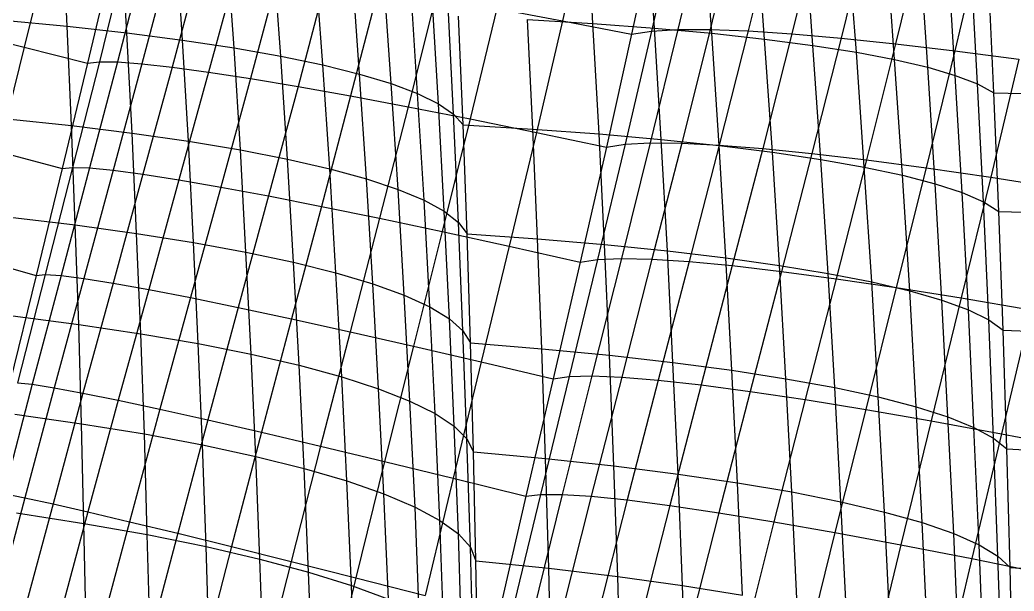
# Model space of a CAD drawing. Extents: x -429 to 429, y -1 to 209.
# Drawn here: x -399.83 to -383.12, y 160 to 169.61 of the extents above; entities that cross this region are included whole.
import ezdxf

# ---------------------------------------------------------------- set-up
doc = ezdxf.new("R2010")
doc.units = 0

msp = doc.modelspace()

# ---------------------------------------------------------------- linework, layer by layer
at = {"layer": 'default', "color": 5, "linetype": 'CONTINUOUS'}
for p, q in [((-390.294, 171.434, 184.059), (-390.711, 169.591, 183.916)), ((-388.787, 171.283, 181.689), (-389.212, 169.416, 181.549)), ((-388.328, 171.31, 180.22), (-388.772, 169.442, 180.067)), ((-387.773, 171.316, 178.785), (-388.23, 169.443, 178.621)), ((-387.124, 171.299, 177.392), (-387.59, 169.419, 177.217)), ((-386.383, 171.261, 176.047), (-386.855, 169.372, 175.862)), ((-389.146, 171.234, 183.187), (-389.548, 169.367, 183.058)), ((-389.146, 171.234, 183.187), (-389.548, 169.367, 183.058)), ((-385.556, 171.201, 174.757), (-386.028, 169.3, 174.565)), ((-384.645, 171.121, 173.527), (-385.114, 169.205, 173.331)), ((-383.654, 171.019, 172.364), (-384.117, 169.087, 172.166)), ((-399.331, 170.86, 198.544), (-399.754, 169.144, 198.429)), ((-398.282, 170.616, 197.661), (-398.691, 168.877, 197.558)), ((-398.282, 170.616, 197.661), (-398.691, 168.877, 197.558)), ((-398.061, 170.642, 196.205), (-398.492, 168.901, 196.092)), ((-397.738, 170.644, 194.768), (-398.187, 168.897, 194.645)), ((-397.316, 170.621, 193.359), (-397.778, 168.867, 193.225)), ((-396.795, 170.573, 191.984), (-397.266, 168.811, 191.84)), ((-396.18, 170.501, 190.652), (-396.656, 168.728, 190.498)), ((-395.473, 170.405, 189.369), (-395.951, 168.619, 189.208)), ((-394.678, 170.286, 188.141), (-395.154, 168.485, 187.975)), ((-393.8, 170.145, 186.976), (-394.27, 168.327, 186.808)), ((-392.842, 169.981, 185.88), (-393.304, 168.145, 185.712)), ((-391.811, 169.796, 184.858), (-392.262, 167.94, 184.695)), ((-391.811, 169.796, 184.858), (-390.711, 169.591, 183.916)), ((-390.711, 169.591, 183.916), (-391.149, 167.714, 183.761)), ((-390.711, 169.591, 183.916), (-389.548, 169.367, 183.058)), ((-389.212, 169.416, 181.549), (-389.658, 167.516, 181.397)), ((-389.548, 169.367, 183.058), (-389.212, 169.416, 181.549)), ((-388.772, 169.442, 180.067), (-389.235, 167.537, 179.904)), ((-389.212, 169.416, 181.549), (-388.772, 169.442, 180.067)), ((-388.772, 169.442, 180.067), (-388.23, 169.443, 178.621)), ((-388.23, 169.443, 178.621), (-388.707, 167.532, 178.446)), ((-388.23, 169.443, 178.621), (-387.59, 169.419, 177.217)), ((-387.59, 169.419, 177.217), (-388.075, 167.501, 177.032)), ((-387.59, 169.419, 177.217), (-386.855, 169.372, 175.862)), ((-400.75, 169.391, 199.381), (-399.754, 169.144, 198.429)), ((-389.548, 169.367, 183.058), (-389.972, 167.468, 182.917)), ((-389.548, 169.367, 183.058), (-389.972, 167.468, 182.917)), ((-386.855, 169.372, 175.862), (-387.344, 167.443, 175.668)), ((-386.855, 169.372, 175.862), (-386.028, 169.3, 174.565)), ((-386.028, 169.3, 174.565), (-386.518, 167.36, 174.364)), ((-386.028, 169.3, 174.565), (-385.114, 169.205, 173.331)), ((-399.754, 169.144, 198.429), (-400.195, 167.394, 198.306)), ((-399.754, 169.144, 198.429), (-398.691, 168.877, 197.558)), ((-385.114, 169.205, 173.331), (-385.601, 167.251, 173.125)), ((-385.114, 169.205, 173.331), (-384.117, 169.087, 172.166)), ((-384.117, 169.087, 172.166), (-384.598, 167.117, 171.959)), ((-384.117, 169.087, 172.166), (-383.042, 168.947, 171.078)), ((-383.042, 168.947, 171.078), (-383.515, 166.959, 170.873)), ((-398.691, 168.877, 197.558), (-399.118, 167.106, 197.448)), ((-398.691, 168.877, 197.558), (-399.118, 167.106, 197.448)), ((-398.492, 168.901, 196.092), (-398.942, 167.126, 195.971)), ((-398.691, 168.877, 197.558), (-398.492, 168.901, 196.092)), ((-398.187, 168.897, 194.645), (-398.657, 167.117, 194.513)), ((-398.492, 168.901, 196.092), (-398.187, 168.897, 194.645)), ((-397.778, 168.867, 193.225), (-398.262, 167.079, 193.081)), ((-398.187, 168.897, 194.645), (-397.778, 168.867, 193.225)), ((-397.778, 168.867, 193.225), (-397.266, 168.811, 191.84)), ((-397.266, 168.811, 191.84), (-397.76, 167.012, 191.685)), ((-397.266, 168.811, 191.84), (-396.656, 168.728, 190.498)), ((-396.656, 168.728, 190.498), (-397.156, 166.917, 190.334)), ((-396.656, 168.728, 190.498), (-395.951, 168.619, 189.208)), ((-395.951, 168.619, 189.208), (-396.452, 166.795, 189.035)), ((-395.951, 168.619, 189.208), (-395.154, 168.485, 187.975)), ((-395.154, 168.485, 187.975), (-395.652, 166.645, 187.797)), ((-395.154, 168.485, 187.975), (-394.27, 168.327, 186.808)), ((-394.27, 168.327, 186.808), (-394.762, 166.47, 186.627)), ((-394.27, 168.327, 186.808), (-393.304, 168.145, 185.712)), ((-393.304, 168.145, 185.712), (-393.787, 166.27, 185.533)), ((-393.304, 168.145, 185.712), (-392.262, 167.94, 184.695)), ((-392.262, 167.94, 184.695), (-392.733, 166.047, 184.52)), ((-392.262, 167.94, 184.695), (-391.149, 167.714, 183.761)), ((-391.149, 167.714, 183.761), (-391.607, 165.801, 183.596)), ((-391.149, 167.714, 183.761), (-389.972, 167.468, 182.917)), ((-389.972, 167.468, 182.917), (-390.415, 165.534, 182.767)), ((-389.972, 167.468, 182.917), (-390.415, 165.534, 182.767)), ((-389.658, 167.516, 181.397), (-390.124, 165.579, 181.235)), ((-389.972, 167.468, 182.917), (-389.658, 167.516, 181.397)), ((-389.235, 167.537, 179.904), (-389.72, 165.595, 179.73)), ((-389.658, 167.516, 181.397), (-389.235, 167.537, 179.904)), ((-389.235, 167.537, 179.904), (-388.707, 167.532, 178.446)), ((-388.707, 167.532, 178.446), (-389.206, 165.583, 178.26)), ((-388.707, 167.532, 178.446), (-388.075, 167.501, 177.032)), ((-388.075, 167.501, 177.032), (-388.584, 165.542, 176.834)), ((-388.075, 167.501, 177.032), (-387.344, 167.443, 175.668)), ((-387.344, 167.443, 175.668), (-387.858, 165.474, 175.46)), ((-387.344, 167.443, 175.668), (-386.518, 167.36, 174.364)), ((-400.195, 167.394, 198.306), (-399.118, 167.106, 197.448)), ((-386.518, 167.36, 174.364), (-387.032, 165.378, 174.148)), ((-386.518, 167.36, 174.364), (-385.601, 167.251, 173.125)), ((-385.601, 167.251, 173.125), (-386.112, 165.254, 172.905)), ((-385.601, 167.251, 173.125), (-384.598, 167.117, 171.959)), ((-399.118, 167.106, 197.448), (-399.556, 165.31, 197.333)), ((-399.118, 167.106, 197.448), (-399.556, 165.31, 197.333)), ((-398.942, 167.126, 195.971), (-399.402, 165.323, 195.847)), ((-398.657, 167.117, 194.513), (-399.134, 165.306, 194.377)), ((-399.118, 167.106, 197.448), (-398.942, 167.126, 195.971)), ((-398.942, 167.126, 195.971), (-398.657, 167.117, 194.513)), ((-398.262, 167.079, 193.081), (-398.753, 165.258, 192.935)), ((-398.657, 167.117, 194.513), (-398.262, 167.079, 193.081)), ((-398.262, 167.079, 193.081), (-397.76, 167.012, 191.685)), ((-384.598, 167.117, 171.959), (-385.103, 165.105, 171.737)), ((-384.598, 167.117, 171.959), (-383.515, 166.959, 170.873)), ((-397.76, 167.012, 191.685), (-398.261, 165.18, 191.528)), ((-397.76, 167.012, 191.685), (-397.156, 166.917, 190.334)), ((-397.156, 166.917, 190.334), (-397.662, 165.073, 190.167)), ((-397.156, 166.917, 190.334), (-396.452, 166.795, 189.035)), ((-383.515, 166.959, 170.873), (-384.01, 164.93, 170.653)), ((-383.515, 166.959, 170.873), (-382.358, 166.778, 169.872)), ((-396.452, 166.795, 189.035), (-396.959, 164.936, 188.861)), ((-396.452, 166.795, 189.035), (-395.652, 166.645, 187.797)), ((-395.652, 166.645, 187.797), (-396.157, 164.772, 187.617)), ((-395.652, 166.645, 187.797), (-394.762, 166.47, 186.627)), ((-394.762, 166.47, 186.627), (-395.262, 164.58, 186.445)), ((-394.762, 166.47, 186.627), (-393.787, 166.27, 185.533)), ((-393.787, 166.27, 185.533), (-394.278, 164.363, 185.351)), ((-393.787, 166.27, 185.533), (-392.733, 166.047, 184.52)), ((-392.733, 166.047, 184.52), (-393.214, 164.122, 184.343)), ((-392.733, 166.047, 184.52), (-391.607, 165.801, 183.596)), ((-391.607, 165.801, 183.596), (-392.075, 163.858, 183.427)), ((-391.607, 165.801, 183.596), (-390.415, 165.534, 182.767)), ((-400.647, 165.617, 198.179), (-399.556, 165.31, 197.333)), ((-390.124, 165.579, 181.235), (-390.6, 163.611, 181.068)), ((-390.415, 165.534, 182.767), (-390.124, 165.579, 181.235)), ((-389.72, 165.595, 179.73), (-390.214, 163.62, 179.551)), ((-390.124, 165.579, 181.235), (-389.72, 165.595, 179.73)), ((-389.72, 165.595, 179.73), (-389.206, 165.583, 178.26)), ((-389.206, 165.583, 178.26), (-389.713, 163.599, 178.07)), ((-389.206, 165.583, 178.26), (-388.584, 165.542, 176.834)), ((-390.415, 165.534, 182.767), (-390.869, 163.573, 182.61)), ((-390.415, 165.534, 182.767), (-390.869, 163.573, 182.61)), ((-388.584, 165.542, 176.834), (-389.1, 163.549, 176.633)), ((-388.584, 165.542, 176.834), (-387.858, 165.474, 175.46)), ((-387.858, 165.474, 175.46), (-388.378, 163.468, 175.25)), ((-387.858, 165.474, 175.46), (-387.032, 165.378, 174.148)), ((-399.556, 165.31, 197.333), (-399.997, 163.501, 197.217)), ((-399.556, 165.31, 197.333), (-399.997, 163.501, 197.217)), ((-399.402, 165.323, 195.847), (-399.868, 163.506, 195.721)), ((-399.134, 165.306, 194.377), (-399.619, 163.48, 194.24)), ((-399.556, 165.31, 197.333), (-399.402, 165.323, 195.847)), ((-399.402, 165.323, 195.847), (-399.134, 165.306, 194.377)), ((-398.753, 165.258, 192.935), (-399.252, 163.422, 192.786)), ((-399.134, 165.306, 194.377), (-398.753, 165.258, 192.935)), ((-398.753, 165.258, 192.935), (-398.261, 165.18, 191.528)), ((-387.032, 165.378, 174.148), (-387.554, 163.359, 173.931)), ((-387.032, 165.378, 174.148), (-386.112, 165.254, 172.905)), ((-386.112, 165.254, 172.905), (-386.631, 163.222, 172.682)), ((-386.112, 165.254, 172.905), (-385.103, 165.105, 171.737)), ((-398.261, 165.18, 191.528), (-398.77, 163.332, 191.368)), ((-398.261, 165.18, 191.528), (-397.662, 165.073, 190.167)), ((-397.662, 165.073, 190.167), (-398.177, 163.211, 189.997)), ((-397.662, 165.073, 190.167), (-396.959, 164.936, 188.861)), ((-385.103, 165.105, 171.737), (-385.615, 163.057, 171.513)), ((-385.103, 165.105, 171.737), (-384.01, 164.93, 170.653)), ((-396.959, 164.936, 188.861), (-397.475, 163.06, 188.683)), ((-396.959, 164.936, 188.861), (-396.157, 164.772, 187.617)), ((-384.01, 164.93, 170.653), (-384.514, 162.866, 170.431)), ((-384.01, 164.93, 170.653), (-382.841, 164.731, 169.659)), ((-396.157, 164.772, 187.617), (-396.671, 162.88, 187.433)), ((-396.157, 164.772, 187.617), (-395.262, 164.58, 186.445)), ((-382.841, 164.731, 169.659), (-383.335, 162.649, 169.442)), ((-395.262, 164.58, 186.445), (-395.769, 162.673, 186.258)), ((-395.262, 164.58, 186.445), (-394.278, 164.363, 185.351)), ((-394.278, 164.363, 185.351), (-394.777, 162.439, 185.165)), ((-394.278, 164.363, 185.351), (-393.214, 164.122, 184.343)), ((-393.214, 164.122, 184.343), (-393.701, 162.18, 184.162)), ((-393.214, 164.122, 184.343), (-392.075, 163.858, 183.427)), ((-392.075, 163.858, 183.427), (-392.548, 161.899, 183.256)), ((-392.075, 163.858, 183.427), (-390.869, 163.573, 182.61)), ((-390.869, 163.573, 182.61), (-391.327, 161.597, 182.453)), ((-390.869, 163.573, 182.61), (-391.327, 161.597, 182.453)), ((-390.6, 163.611, 181.068), (-391.082, 161.629, 180.899)), ((-390.869, 163.573, 182.61), (-390.6, 163.611, 181.068)), ((-390.214, 163.62, 179.551), (-390.715, 161.629, 179.37)), ((-390.6, 163.611, 181.068), (-390.214, 163.62, 179.551)), ((-389.713, 163.599, 178.07), (-390.228, 161.599, 177.876)), ((-390.214, 163.62, 179.551), (-389.713, 163.599, 178.07)), ((-389.713, 163.599, 178.07), (-389.1, 163.549, 176.633)), ((-399.619, 163.48, 194.24), (-400.097, 161.642, 194.106)), ((-399.868, 163.506, 195.721), (-399.619, 163.48, 194.24)), ((-399.252, 163.422, 192.786), (-399.744, 161.572, 192.641)), ((-399.619, 163.48, 194.24), (-399.252, 163.422, 192.786)), ((-399.252, 163.422, 192.786), (-398.77, 163.332, 191.368)), ((-389.1, 163.549, 176.633), (-389.624, 161.537, 176.428)), ((-389.1, 163.549, 176.633), (-388.378, 163.468, 175.25)), ((-388.378, 163.468, 175.25), (-388.908, 161.444, 175.036)), ((-388.378, 163.468, 175.25), (-387.554, 163.359, 173.931)), ((-398.77, 163.332, 191.368), (-399.271, 161.469, 191.213)), ((-398.77, 163.332, 191.368), (-398.177, 163.211, 189.997)), ((-387.554, 163.359, 173.931), (-388.084, 161.321, 173.709)), ((-387.554, 163.359, 173.931), (-386.631, 163.222, 172.682)), ((-398.177, 163.211, 189.997), (-398.683, 161.335, 189.833)), ((-398.177, 163.211, 189.997), (-397.475, 163.06, 188.683)), ((-397.475, 163.06, 188.683), (-397.983, 161.169, 188.51)), ((-397.475, 163.06, 188.683), (-396.671, 162.88, 187.433)), ((-386.631, 163.222, 172.682), (-387.157, 161.17, 172.455)), ((-386.631, 163.222, 172.682), (-385.615, 163.057, 171.513)), ((-385.615, 163.057, 171.513), (-386.136, 160.99, 171.284)), ((-385.615, 163.057, 171.513), (-384.514, 162.866, 170.431)), ((-396.671, 162.88, 187.433), (-397.176, 160.974, 187.255)), ((-396.671, 162.88, 187.433), (-395.769, 162.673, 186.258)), ((-384.514, 162.866, 170.431), (-385.025, 160.783, 170.204)), ((-384.514, 162.866, 170.431), (-383.335, 162.649, 169.442)), ((-395.769, 162.673, 186.258), (-396.269, 160.751, 186.077)), ((-395.769, 162.673, 186.258), (-394.777, 162.439, 185.165)), ((-383.335, 162.649, 169.442), (-383.833, 160.55, 169.222)), ((-383.335, 162.649, 169.442), (-382.083, 162.409, 168.554)), ((-394.777, 162.439, 185.165), (-395.269, 160.501, 184.984)), ((-394.777, 162.439, 185.165), (-393.701, 162.18, 184.162)), ((-393.701, 162.18, 184.162), (-394.182, 160.226, 183.985)), ((-393.701, 162.18, 184.162), (-392.548, 161.899, 183.256)), ((-392.548, 161.899, 183.256), (-393.017, 159.929, 183.087)), ((-392.548, 161.899, 183.256), (-391.327, 161.597, 182.453)), ((-399.744, 161.572, 192.641), (-400.238, 159.712, 192.496)), ((-400.097, 161.642, 194.106), (-399.744, 161.572, 192.641)), ((-399.744, 161.572, 192.641), (-399.271, 161.469, 191.213)), ((-391.327, 161.597, 182.453), (-391.783, 159.611, 182.297)), ((-391.327, 161.597, 182.453), (-391.783, 159.611, 182.297)), ((-391.082, 161.629, 180.899), (-391.56, 159.635, 180.733)), ((-391.327, 161.597, 182.453), (-391.082, 161.629, 180.899)), ((-390.715, 161.629, 179.37), (-391.209, 159.626, 179.193)), ((-391.082, 161.629, 180.899), (-390.715, 161.629, 179.37)), ((-390.228, 161.599, 177.876), (-390.735, 159.584, 177.688)), ((-390.715, 161.629, 179.37), (-390.228, 161.599, 177.876)), ((-390.228, 161.599, 177.876), (-389.624, 161.537, 176.428)), ((-399.271, 161.469, 191.213), (-399.775, 159.597, 191.057)), ((-399.271, 161.469, 191.213), (-398.683, 161.335, 189.833)), ((-389.624, 161.537, 176.428), (-390.14, 159.51, 176.229)), ((-389.624, 161.537, 176.428), (-388.908, 161.444, 175.036)), ((-388.908, 161.444, 175.036), (-389.428, 159.405, 174.828)), ((-388.908, 161.444, 175.036), (-388.084, 161.321, 173.709)), ((-398.683, 161.335, 189.833), (-399.192, 159.448, 189.667)), ((-398.683, 161.335, 189.833), (-397.983, 161.169, 188.51)), ((-388.084, 161.321, 173.709), (-388.605, 159.268, 173.493)), ((-388.084, 161.321, 173.709), (-387.157, 161.17, 172.455)), ((-397.983, 161.169, 188.51), (-398.493, 159.268, 188.336)), ((-397.983, 161.169, 188.51), (-397.176, 160.974, 187.255)), ((-387.157, 161.17, 172.455), (-387.676, 159.102, 172.235)), ((-387.157, 161.17, 172.455), (-386.136, 160.99, 171.284)), ((-397.176, 160.974, 187.255), (-397.684, 159.057, 187.076)), ((-397.176, 160.974, 187.255), (-396.269, 160.751, 186.077)), ((-386.136, 160.99, 171.284), (-386.648, 158.908, 171.062)), ((-386.136, 160.99, 171.284), (-385.025, 160.783, 170.204)), ((-396.269, 160.751, 186.077), (-396.772, 158.818, 185.895)), ((-396.269, 160.751, 186.077), (-395.269, 160.501, 184.984)), ((-385.025, 160.783, 170.204), (-385.529, 158.686, 169.983)), ((-385.025, 160.783, 170.204), (-383.833, 160.55, 169.222)), ((-383.833, 160.55, 169.222), (-384.327, 158.438, 169.007)), ((-383.833, 160.55, 169.222), (-382.569, 160.294, 168.344)), ((-395.269, 160.501, 184.984), (-395.762, 158.552, 184.803)), ((-395.269, 160.501, 184.984), (-394.182, 160.226, 183.985)), ((-394.182, 160.226, 183.985), (-394.664, 158.26, 183.809)), ((-394.182, 160.226, 183.985), (-393.017, 159.929, 183.087))]:
    msp.add_line(p, q, dxfattribs=at)
at = {"layer": 'default', "color": 3, "linetype": 'CONTINUOUS'}
for p, q in [((-390.199, 169.544, 199.278), (-390.309, 171.399, 199.068)), ((-389.166, 169.466, 198.296), (-389.287, 171.336, 198.079)), ((-388.202, 169.379, 197.25), (-388.332, 171.263, 197.027)), ((-399.034, 169.497, 214.016), (-399.115, 171.165, 213.848)), ((-387.313, 169.281, 196.143), (-387.449, 171.18, 195.917)), ((-386.501, 169.175, 194.982), (-386.641, 171.088, 194.754)), ((-398.029, 169.387, 213.096), (-398.124, 171.07, 212.917)), ((-397.093, 169.266, 212.111), (-397.199, 170.964, 211.924)), ((-385.772, 169.061, 193.77), (-385.913, 170.988, 193.544)), ((-396.229, 169.136, 211.065), (-396.345, 170.849, 210.873)), ((-385.129, 168.938, 192.514), (-385.266, 170.879, 192.29)), ((-384.573, 168.808, 191.219), (-384.704, 170.762, 190.999)), ((-395.443, 168.996, 209.965), (-395.566, 170.726, 209.77)), ((-394.738, 168.849, 208.814), (-394.865, 170.594, 208.619)), ((-384.109, 168.671, 189.892), (-384.23, 170.638, 189.677)), ((-394.118, 168.695, 207.62), (-394.245, 170.455, 207.426)), ((-383.737, 168.528, 188.539), (-383.845, 170.508, 188.328)), ((-393.586, 168.534, 206.388), (-393.71, 170.309, 206.196)), ((-383.461, 168.379, 187.165), (-383.55, 170.371, 186.958)), ((-383.461, 168.379, 187.165), (-383.55, 170.371, 186.958)), ((-393.144, 168.367, 205.124), (-393.261, 170.156, 204.936)), ((-392.795, 168.195, 203.834), (-392.902, 169.998, 203.65)), ((-392.54, 168.019, 202.525), (-392.633, 169.835, 202.345)), ((-400.102, 169.598, 214.866), (-399.034, 169.497, 214.016)), ((-392.381, 167.839, 201.204), (-392.455, 169.669, 201.027)), ((-392.381, 167.839, 201.204), (-392.455, 169.669, 201.027)), ((-391.297, 169.612, 200.189), (-390.199, 169.544, 199.278)), ((-391.208, 167.769, 200.382), (-391.297, 169.612, 200.189)), ((-399.034, 169.497, 214.016), (-398.029, 169.387, 213.096)), ((-398.96, 167.828, 214.181), (-399.034, 169.497, 214.016)), ((-390.199, 169.544, 199.278), (-389.166, 169.466, 198.296)), ((-390.096, 167.687, 199.483), (-390.199, 169.544, 199.278)), ((-389.166, 169.466, 198.296), (-388.202, 169.379, 197.25)), ((-389.051, 167.595, 198.511), (-389.166, 169.466, 198.296)), ((-398.029, 169.387, 213.096), (-397.093, 169.266, 212.111)), ((-397.942, 167.702, 213.271), (-398.029, 169.387, 213.096)), ((-397.093, 169.266, 212.111), (-396.229, 169.136, 211.065)), ((-396.995, 167.565, 212.294), (-397.093, 169.266, 212.111)), ((-388.202, 169.379, 197.25), (-387.313, 169.281, 196.143)), ((-388.078, 167.493, 197.47), (-388.202, 169.379, 197.25)), ((-387.313, 169.281, 196.143), (-386.501, 169.175, 194.982)), ((-387.182, 167.381, 196.367), (-387.313, 169.281, 196.143)), ((-396.229, 169.136, 211.065), (-395.443, 168.996, 209.965)), ((-396.122, 167.419, 211.253), (-396.229, 169.136, 211.065)), ((-386.501, 169.175, 194.982), (-385.772, 169.061, 193.77)), ((-386.367, 167.26, 195.205), (-386.501, 169.175, 194.982)), ((-395.443, 168.996, 209.965), (-394.738, 168.849, 208.814)), ((-395.33, 167.265, 210.155), (-395.443, 168.996, 209.965)), ((-385.772, 169.061, 193.77), (-385.129, 168.938, 192.514)), ((-385.638, 167.131, 193.992), (-385.772, 169.061, 193.77)), ((-385.129, 168.938, 192.514), (-384.573, 168.808, 191.219)), ((-384.997, 166.995, 192.733), (-385.129, 168.938, 192.514)), ((-394.738, 168.849, 208.814), (-394.118, 168.695, 207.62)), ((-394.621, 167.102, 209.005), (-394.738, 168.849, 208.814)), ((-384.573, 168.808, 191.219), (-384.109, 168.671, 189.892)), ((-384.448, 166.851, 191.434), (-384.573, 168.808, 191.219)), ((-394.118, 168.695, 207.62), (-393.586, 168.534, 206.388)), ((-394.001, 166.932, 207.809), (-394.118, 168.695, 207.62)), ((-384.109, 168.671, 189.892), (-383.737, 168.528, 188.539)), ((-383.995, 166.701, 190.102), (-384.109, 168.671, 189.892)), ((-393.586, 168.534, 206.388), (-393.144, 168.367, 205.124)), ((-393.471, 166.756, 206.574), (-393.586, 168.534, 206.388)), ((-383.737, 168.528, 188.539), (-383.461, 168.379, 187.165)), ((-383.638, 166.546, 188.744), (-383.737, 168.528, 188.539)), ((-393.144, 168.367, 205.124), (-392.795, 168.195, 203.834)), ((-393.036, 166.574, 205.307), (-393.144, 168.367, 205.124)), ((-383.461, 168.379, 187.165), (-382.188, 168.351, 186.354)), ((-383.38, 166.385, 187.365), (-383.461, 168.379, 187.165)), ((-383.38, 166.385, 187.365), (-383.461, 168.379, 187.165)), ((-392.795, 168.195, 203.834), (-392.54, 168.019, 202.525)), ((-392.697, 166.389, 204.013), (-392.795, 168.195, 203.834)), ((-400.043, 167.942, 215.017), (-398.96, 167.828, 214.181)), ((-392.54, 168.019, 202.525), (-392.381, 167.839, 201.204)), ((-392.456, 166.2, 202.701), (-392.54, 168.019, 202.525)), ((-398.96, 167.828, 214.181), (-397.942, 167.702, 213.271)), ((-398.896, 166.157, 214.34), (-398.96, 167.828, 214.181)), ((-392.381, 167.839, 201.204), (-391.208, 167.769, 200.382)), ((-392.314, 166.008, 201.377), (-392.381, 167.839, 201.204)), ((-392.314, 166.008, 201.377), (-392.381, 167.839, 201.204)), ((-391.208, 167.769, 200.382), (-390.096, 167.687, 199.483)), ((-391.127, 165.923, 200.571), (-391.208, 167.769, 200.382)), ((-397.942, 167.702, 213.271), (-396.995, 167.565, 212.294)), ((-397.866, 166.016, 213.441), (-397.942, 167.702, 213.271)), ((-390.096, 167.687, 199.483), (-389.051, 167.595, 198.511)), ((-390.003, 165.828, 199.684), (-390.096, 167.687, 199.483)), ((-389.051, 167.595, 198.511), (-388.078, 167.493, 197.47)), ((-388.947, 165.721, 198.72), (-389.051, 167.595, 198.511)), ((-396.995, 167.565, 212.294), (-396.122, 167.419, 211.253)), ((-396.909, 165.864, 212.47), (-396.995, 167.565, 212.294)), ((-396.122, 167.419, 211.253), (-395.33, 167.265, 210.155)), ((-396.028, 165.702, 211.434), (-396.122, 167.419, 211.253)), ((-388.078, 167.493, 197.47), (-387.182, 167.381, 196.367)), ((-387.965, 165.604, 197.685), (-388.078, 167.493, 197.47)), ((-395.33, 167.265, 210.155), (-394.621, 167.102, 209.005)), ((-395.23, 165.531, 210.337), (-395.33, 167.265, 210.155)), ((-387.182, 167.381, 196.367), (-386.367, 167.26, 195.205)), ((-387.062, 165.478, 196.584), (-387.182, 167.381, 196.367)), ((-386.367, 167.26, 195.205), (-385.638, 167.131, 193.992)), ((-386.243, 165.343, 195.423), (-386.367, 167.26, 195.205)), ((-394.621, 167.102, 209.005), (-394.001, 166.932, 207.809)), ((-394.518, 165.353, 209.188), (-394.621, 167.102, 209.005)), ((-385.638, 167.131, 193.992), (-384.997, 166.995, 192.733)), ((-385.513, 165.2, 194.209), (-385.638, 167.131, 193.992)), ((-394.001, 166.932, 207.809), (-393.471, 166.756, 206.574)), ((-393.897, 165.168, 207.991), (-394.001, 166.932, 207.809)), ((-384.997, 166.995, 192.733), (-384.448, 166.851, 191.434)), ((-384.875, 165.049, 192.946), (-384.997, 166.995, 192.733)), ((-393.471, 166.756, 206.574), (-393.036, 166.574, 205.307)), ((-393.371, 164.977, 206.754), (-393.471, 166.756, 206.574)), ((-384.448, 166.851, 191.434), (-383.995, 166.701, 190.102)), ((-384.333, 164.892, 191.644), (-384.448, 166.851, 191.434)), ((-393.036, 166.574, 205.307), (-392.697, 166.389, 204.013)), ((-392.941, 164.781, 205.484), (-393.036, 166.574, 205.307)), ((-383.995, 166.701, 190.102), (-383.638, 166.546, 188.744)), ((-383.89, 164.729, 190.307), (-383.995, 166.701, 190.102)), ((-383.638, 166.546, 188.744), (-383.38, 166.385, 187.365)), ((-383.547, 164.561, 188.944), (-383.638, 166.546, 188.744)), ((-399.991, 166.287, 215.164), (-398.896, 166.157, 214.34)), ((-392.697, 166.389, 204.013), (-392.456, 166.2, 202.701)), ((-392.611, 164.581, 204.187), (-392.697, 166.389, 204.013)), ((-383.38, 166.385, 187.365), (-382.094, 166.344, 186.571)), ((-383.307, 164.389, 187.561), (-383.38, 166.385, 187.365)), ((-383.307, 164.389, 187.561), (-383.38, 166.385, 187.365)), ((-398.896, 166.157, 214.34), (-397.866, 166.016, 213.441)), ((-398.838, 164.487, 214.497), (-398.896, 166.157, 214.34)), ((-392.456, 166.2, 202.701), (-392.314, 166.008, 201.377)), ((-392.382, 164.379, 202.872), (-392.456, 166.2, 202.701)), ((-397.866, 166.016, 213.441), (-396.909, 165.864, 212.47)), ((-397.797, 164.33, 213.607), (-397.866, 166.016, 213.441)), ((-392.314, 166.008, 201.377), (-391.127, 165.923, 200.571)), ((-392.256, 164.176, 201.545), (-392.314, 166.008, 201.377)), ((-392.256, 164.176, 201.545), (-392.314, 166.008, 201.377)), ((-391.127, 165.923, 200.571), (-390.003, 165.828, 199.684)), ((-391.056, 164.077, 200.753), (-391.127, 165.923, 200.571)), ((-396.909, 165.864, 212.47), (-396.028, 165.702, 211.434)), ((-396.829, 164.163, 212.644), (-396.909, 165.864, 212.47)), ((-390.003, 165.828, 199.684), (-388.947, 165.721, 198.72)), ((-389.92, 163.967, 199.877), (-390.003, 165.828, 199.684)), ((-396.028, 165.702, 211.434), (-395.23, 165.531, 210.337)), ((-395.94, 163.985, 211.612), (-396.028, 165.702, 211.434)), ((-388.947, 165.721, 198.72), (-387.965, 165.604, 197.685)), ((-388.854, 163.846, 198.921), (-388.947, 165.721, 198.72)), ((-387.965, 165.604, 197.685), (-387.062, 165.478, 196.584)), ((-387.864, 163.714, 197.891), (-387.965, 165.604, 197.685)), ((-395.23, 165.531, 210.337), (-394.518, 165.353, 209.188)), ((-395.135, 163.798, 210.518), (-395.23, 165.531, 210.337)), ((-387.062, 165.478, 196.584), (-386.243, 165.343, 195.423)), ((-386.956, 163.573, 196.793), (-387.062, 165.478, 196.584)), ((-394.518, 165.353, 209.188), (-393.897, 165.168, 207.991)), ((-394.42, 163.604, 209.369), (-394.518, 165.353, 209.188)), ((-386.243, 165.343, 195.423), (-385.513, 165.2, 194.209)), ((-386.134, 163.424, 195.633), (-386.243, 165.343, 195.423)), ((-393.897, 165.168, 207.991), (-393.371, 164.977, 206.754)), ((-393.799, 163.404, 208.171), (-393.897, 165.168, 207.991)), ((-385.513, 165.2, 194.209), (-384.875, 165.049, 192.946)), ((-385.403, 163.266, 194.417), (-385.513, 165.2, 194.209)), ((-393.371, 164.977, 206.754), (-392.941, 164.781, 205.484)), ((-393.274, 163.198, 206.931), (-393.371, 164.977, 206.754)), ((-384.875, 165.049, 192.946), (-384.333, 164.892, 191.644)), ((-384.768, 163.101, 193.152), (-384.875, 165.049, 192.946)), ((-392.941, 164.781, 205.484), (-392.611, 164.581, 204.187)), ((-392.851, 162.988, 205.657), (-392.941, 164.781, 205.484)), ((-384.333, 164.892, 191.644), (-383.89, 164.729, 190.307)), ((-384.232, 162.931, 191.845), (-384.333, 164.892, 191.644)), ((-383.89, 164.729, 190.307), (-383.547, 164.561, 188.944)), ((-383.797, 162.755, 190.505), (-383.89, 164.729, 190.307)), ((-399.947, 164.632, 215.307), (-398.838, 164.487, 214.497)), ((-392.611, 164.581, 204.187), (-392.382, 164.379, 202.872)), ((-392.53, 162.775, 204.357), (-392.611, 164.581, 204.187)), ((-383.547, 164.561, 188.944), (-383.307, 164.389, 187.561)), ((-383.467, 162.575, 189.137), (-383.547, 164.561, 188.944)), ((-398.838, 164.487, 214.497), (-397.797, 164.33, 213.607)), ((-398.79, 162.816, 214.649), (-398.838, 164.487, 214.497)), ((-397.797, 164.33, 213.607), (-396.829, 164.163, 212.644)), ((-397.736, 162.644, 213.77), (-397.797, 164.33, 213.607)), ((-392.382, 164.379, 202.872), (-392.256, 164.176, 201.545)), ((-392.315, 162.56, 203.039), (-392.382, 164.379, 202.872)), ((-383.307, 164.389, 187.561), (-382.008, 164.335, 186.783)), ((-383.243, 162.392, 187.751), (-383.307, 164.389, 187.561)), ((-383.243, 162.392, 187.751), (-383.307, 164.389, 187.561)), ((-396.829, 164.163, 212.644), (-395.94, 163.985, 211.612)), ((-396.758, 162.46, 212.813), (-396.829, 164.163, 212.644)), ((-392.256, 164.176, 201.545), (-391.056, 164.077, 200.753)), ((-392.205, 162.345, 201.709), (-392.256, 164.176, 201.545)), ((-392.205, 162.345, 201.709), (-392.256, 164.176, 201.545)), ((-391.056, 164.077, 200.753), (-389.92, 163.967, 199.877)), ((-390.993, 162.232, 200.932), (-391.056, 164.077, 200.753)), ((-395.94, 163.985, 211.612), (-395.135, 163.798, 210.518)), ((-395.86, 162.266, 211.786), (-395.94, 163.985, 211.612)), ((-389.92, 163.967, 199.877), (-388.854, 163.846, 198.921)), ((-389.845, 162.107, 200.067), (-389.92, 163.967, 199.877)), ((-395.135, 163.798, 210.518), (-394.42, 163.604, 209.369)), ((-395.05, 162.064, 210.694), (-395.135, 163.798, 210.518)), ((-388.854, 163.846, 198.921), (-387.864, 163.714, 197.891)), ((-388.768, 161.971, 199.119), (-388.854, 163.846, 198.921)), ((-394.42, 163.604, 209.369), (-393.799, 163.404, 208.171)), ((-394.332, 161.854, 209.545), (-394.42, 163.604, 209.369)), ((-387.864, 163.714, 197.891), (-386.956, 163.573, 196.793)), ((-387.77, 161.825, 198.095), (-387.864, 163.714, 197.891)), ((-386.956, 163.573, 196.793), (-386.134, 163.424, 195.633)), ((-386.855, 161.669, 196.999), (-386.956, 163.573, 196.793)), ((-393.799, 163.404, 208.171), (-393.274, 163.198, 206.931)), ((-393.71, 161.637, 208.345), (-393.799, 163.404, 208.171)), ((-386.134, 163.424, 195.633), (-385.403, 163.266, 194.417)), ((-386.03, 161.504, 195.839), (-386.134, 163.424, 195.633)), ((-385.403, 163.266, 194.417), (-384.768, 163.101, 193.152)), ((-385.298, 161.332, 194.621), (-385.403, 163.266, 194.417)), ((-393.274, 163.198, 206.931), (-392.851, 162.988, 205.657)), ((-393.188, 161.416, 207.103), (-393.274, 163.198, 206.931)), ((-384.768, 163.101, 193.152), (-384.232, 162.931, 191.845)), ((-384.666, 161.154, 193.353), (-384.768, 163.101, 193.152)), ((-399.911, 162.977, 215.446), (-398.79, 162.816, 214.649)), ((-392.851, 162.988, 205.657), (-392.53, 162.775, 204.357)), ((-392.771, 161.192, 205.826), (-392.851, 162.988, 205.657)), ((-384.232, 162.931, 191.845), (-383.797, 162.755, 190.505)), ((-384.135, 160.97, 192.043), (-384.232, 162.931, 191.845)), ((-398.79, 162.816, 214.649), (-397.736, 162.644, 213.77)), ((-398.751, 161.14, 214.797), (-398.79, 162.816, 214.649)), ((-392.53, 162.775, 204.357), (-392.315, 162.56, 203.039)), ((-392.46, 160.966, 204.522), (-392.53, 162.775, 204.357)), ((-383.797, 162.755, 190.505), (-383.467, 162.575, 189.137)), ((-383.711, 160.782, 190.698), (-383.797, 162.755, 190.505)), ((-397.736, 162.644, 213.77), (-396.758, 162.46, 212.813)), ((-397.687, 160.952, 213.926), (-397.736, 162.644, 213.77)), ((-392.315, 162.56, 203.039), (-392.205, 162.345, 201.709)), ((-392.257, 160.739, 203.2), (-392.315, 162.56, 203.039)), ((-383.467, 162.575, 189.137), (-383.243, 162.392, 187.751)), ((-383.394, 160.591, 189.326), (-383.467, 162.575, 189.137)), ((-396.758, 162.46, 212.813), (-395.86, 162.266, 211.786)), ((-396.699, 160.752, 212.976), (-396.758, 162.46, 212.813)), ((-383.243, 162.392, 187.751), (-381.931, 162.325, 186.988)), ((-383.187, 160.397, 187.935), (-383.243, 162.392, 187.751)), ((-383.187, 160.397, 187.935), (-383.243, 162.392, 187.751)), ((-395.86, 162.266, 211.786), (-395.05, 162.064, 210.694)), ((-395.795, 160.542, 211.952), (-395.86, 162.266, 211.786)), ((-392.205, 162.345, 201.709), (-390.993, 162.232, 200.932)), ((-392.164, 160.513, 201.868), (-392.205, 162.345, 201.709)), ((-392.164, 160.513, 201.868), (-392.205, 162.345, 201.709)), ((-390.993, 162.232, 200.932), (-389.845, 162.107, 200.067)), ((-390.938, 160.386, 201.106), (-390.993, 162.232, 200.932)), ((-395.05, 162.064, 210.694), (-394.332, 161.854, 209.545)), ((-394.979, 160.323, 210.862), (-395.05, 162.064, 210.694)), ((-389.845, 162.107, 200.067), (-388.768, 161.971, 199.119)), ((-389.779, 160.246, 200.252), (-389.845, 162.107, 200.067)), ((-388.768, 161.971, 199.119), (-387.77, 161.825, 198.095)), ((-388.692, 160.095, 199.312), (-388.768, 161.971, 199.119)), ((-394.332, 161.854, 209.545), (-393.71, 161.637, 208.345)), ((-394.258, 160.097, 209.713), (-394.332, 161.854, 209.545)), ((-387.77, 161.825, 198.095), (-386.855, 161.669, 196.999)), ((-387.685, 159.933, 198.292), (-387.77, 161.825, 198.095)), ((-393.71, 161.637, 208.345), (-393.188, 161.416, 207.103)), ((-393.635, 159.865, 208.512), (-393.71, 161.637, 208.345)), ((-386.855, 161.669, 196.999), (-386.03, 161.504, 195.839)), ((-386.764, 159.762, 197.199), (-386.855, 161.669, 196.999)), ((-393.188, 161.416, 207.103), (-392.771, 161.192, 205.826)), ((-393.116, 159.63, 207.268), (-393.188, 161.416, 207.103)), ((-386.03, 161.504, 195.839), (-385.298, 161.332, 194.621)), ((-385.935, 159.583, 196.039), (-386.03, 161.504, 195.839)), ((-399.884, 161.316, 215.582), (-398.751, 161.14, 214.797)), ((-385.298, 161.332, 194.621), (-384.666, 161.154, 193.353)), ((-385.204, 159.397, 194.819), (-385.298, 161.332, 194.621)), ((-398.751, 161.14, 214.797), (-397.687, 160.952, 213.926)), ((-398.717, 159.459, 214.943), (-398.751, 161.14, 214.797)), ((-392.771, 161.192, 205.826), (-392.46, 160.966, 204.522)), ((-392.704, 159.391, 205.988), (-392.771, 161.192, 205.826)), ((-384.666, 161.154, 193.353), (-384.135, 160.97, 192.043)), ((-384.574, 159.204, 193.548), (-384.666, 161.154, 193.353)), ((-397.687, 160.952, 213.926), (-396.699, 160.752, 212.976)), ((-397.642, 159.255, 214.081), (-397.687, 160.952, 213.926)), ((-392.46, 160.966, 204.522), (-392.257, 160.739, 203.2)), ((-392.401, 159.151, 204.682), (-392.46, 160.966, 204.522)), ((-384.135, 160.97, 192.043), (-383.711, 160.782, 190.698)), ((-384.049, 159.007, 192.234), (-384.135, 160.97, 192.043)), ((-396.699, 160.752, 212.976), (-395.795, 160.542, 211.952)), ((-396.645, 159.039, 213.138), (-396.699, 160.752, 212.976)), ((-392.257, 160.739, 203.2), (-392.164, 160.513, 201.868)), ((-392.21, 158.912, 203.357), (-392.257, 160.739, 203.2)), ((-383.711, 160.782, 190.698), (-383.394, 160.591, 189.326)), ((-383.634, 158.807, 190.884), (-383.711, 160.782, 190.698)), ((-383.394, 160.591, 189.326), (-383.187, 160.397, 187.935)), ((-383.331, 158.604, 189.508), (-383.394, 160.591, 189.326)), ((-395.795, 160.542, 211.952), (-394.979, 160.323, 210.862)), ((-395.732, 158.813, 212.118), (-395.795, 160.542, 211.952)), ((-392.164, 160.513, 201.868), (-390.938, 160.386, 201.106)), ((-392.131, 158.675, 202.023), (-392.164, 160.513, 201.868)), ((-392.131, 158.675, 202.023), (-392.164, 160.513, 201.868)), ((-390.938, 160.386, 201.106), (-389.779, 160.246, 200.252)), ((-390.894, 158.533, 201.273), (-390.938, 160.386, 201.106)), ((-383.187, 160.397, 187.935), (-381.863, 160.316, 187.189)), ((-383.141, 158.4, 188.113), (-383.187, 160.397, 187.935)), ((-383.141, 158.4, 188.113), (-383.187, 160.397, 187.935)), ((-394.979, 160.323, 210.862), (-394.258, 160.097, 209.713)), ((-394.911, 158.578, 211.03), (-394.979, 160.323, 210.862)), ((-389.779, 160.246, 200.252), (-388.692, 160.095, 199.312)), ((-389.724, 158.378, 200.429), (-389.779, 160.246, 200.252)), ((-394.258, 160.097, 209.713), (-393.635, 159.865, 208.512)), ((-394.186, 158.336, 209.881), (-394.258, 160.097, 209.713)), ((-388.692, 160.095, 199.312), (-387.685, 159.933, 198.292)), ((-388.629, 158.212, 199.496), (-388.692, 160.095, 199.312))]:
    msp.add_line(p, q, dxfattribs=at)

doc.saveas('drawing.dxf')
